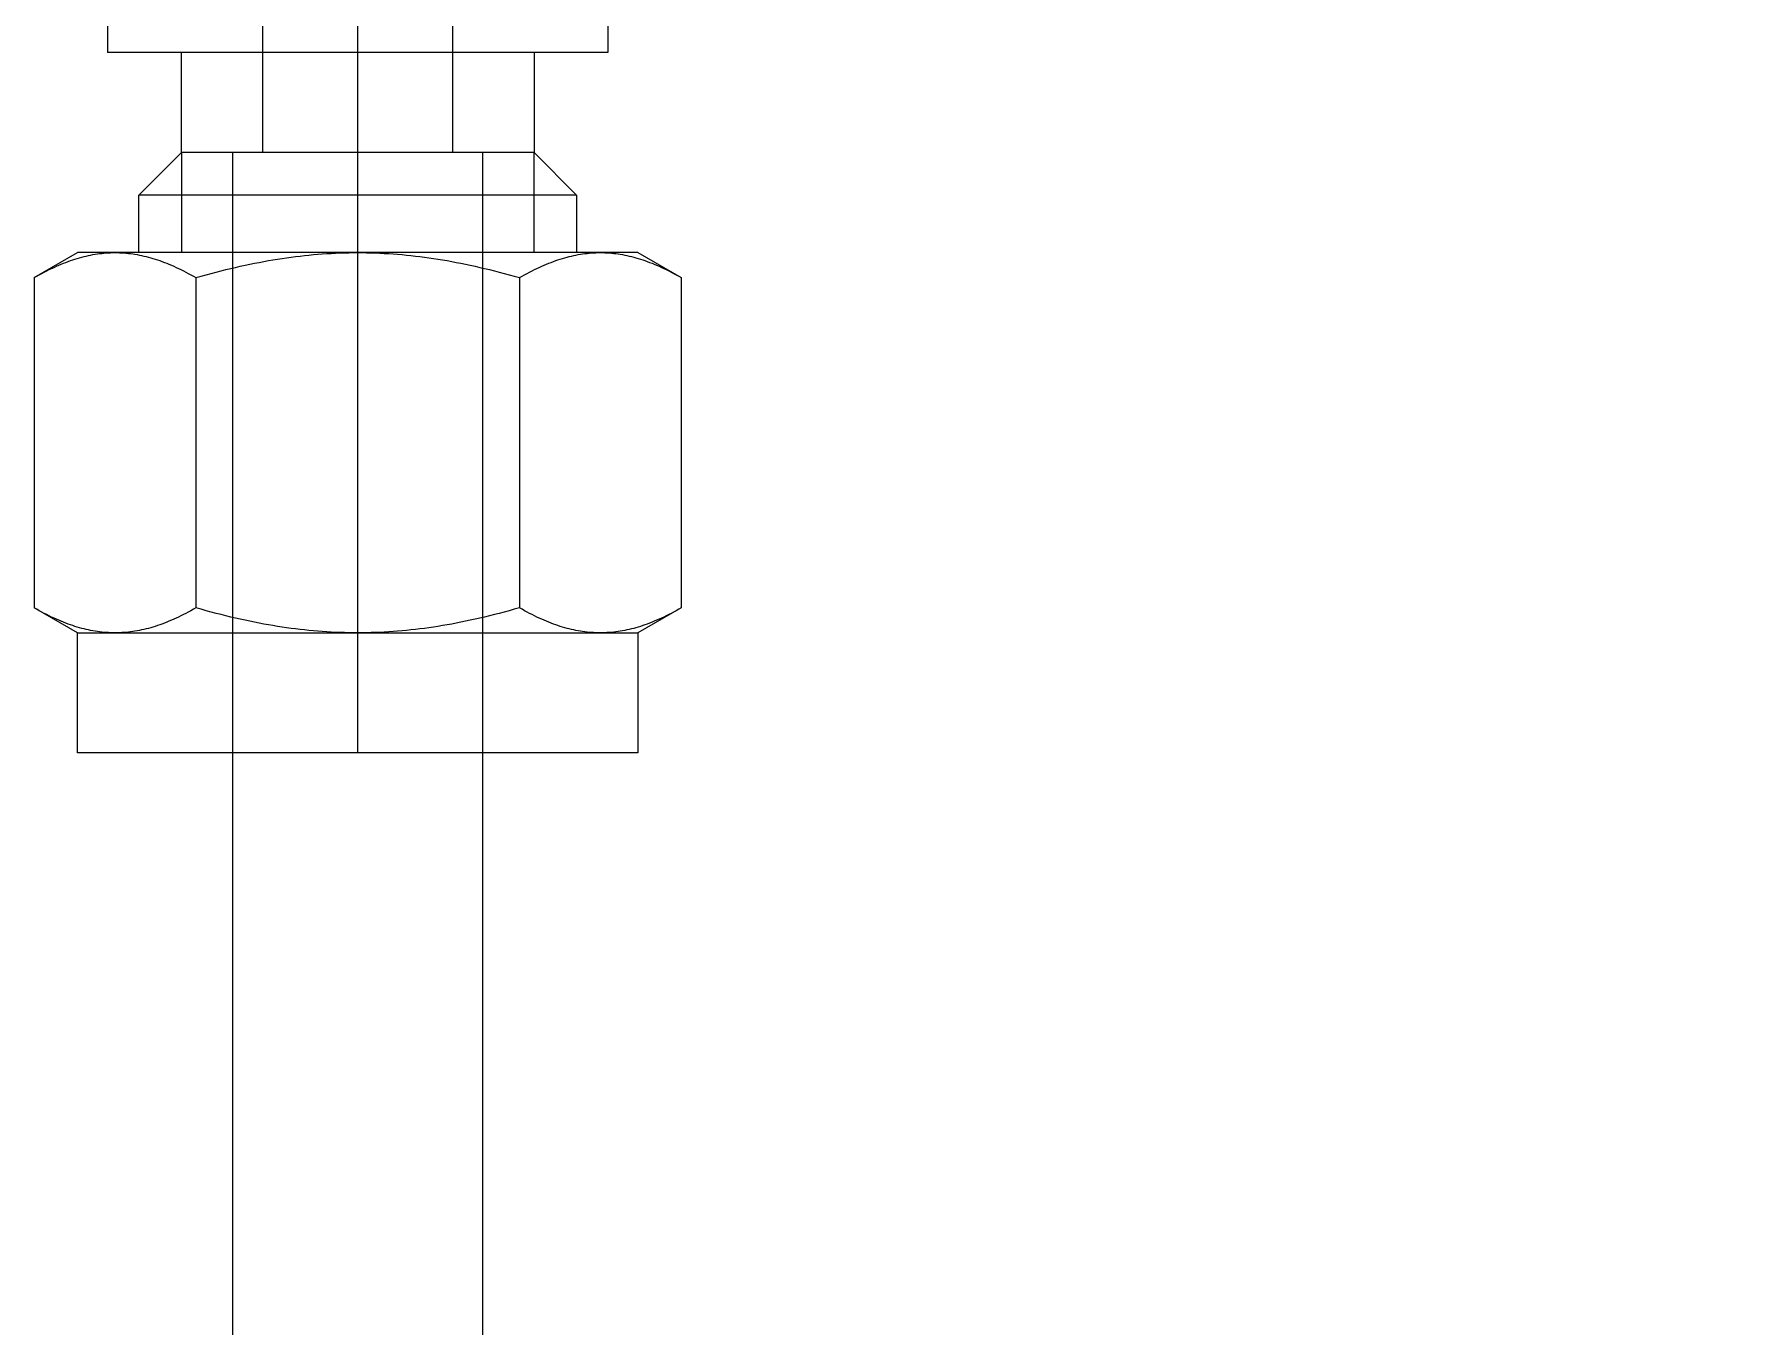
# Model space of a CAD drawing. Header units: inches. Extents: x 5.3 to 31.2, y 3.7 to 34.9.
# Drawn here: x 11.97 to 13.677, y 27.288 to 28.58 of the extents above; entities that cross this region are included whole.
import ezdxf

# ---------------------------------------------------------------- set-up
doc = ezdxf.new("R2010")
doc.units = ezdxf.units.IN
doc.header["$MEASUREMENT"] = 0
doc.linetypes.add('CENTER2', pattern=[28.575, 19.05, -3.175, 3.175, -3.175])
doc.linetypes.add('HIDDEN2', pattern=[4.7625, 3.175, -1.5875])
for name, color, linetype in [('.25 tubes', 170, 'Continuous'), ('TRDETAIL2', 7, 'Continuous'), ('TRDETAIL3', 7, 'Continuous'), ('TRMODEL1', 7, 'Continuous'), ('TRMODEL3', 7, 'Continuous')]:
    doc.layers.add(name, color=color, linetype=linetype)

# ---------------------------------------------------------------- blocks, each defined once
blk = doc.blocks.new('SS-400-3')
at = {"layer": 'TRDETAIL2', "color": 6, "linetype": 'HIDDEN2'}
for p, q in [((-0.095, -0.46), (-0.095, -0.095)), ((0.095, -0.095), (0.095, -0.46)), ((-0.125, -1.06), (-0.125, -0.46)), ((-0.125, -0.46), (0.125, -0.46)), ((0.125, -0.46), (0.125, -1.06))]:
    blk.add_line(p, q, dxfattribs=at)
at = {"layer": 'TRDETAIL3', "color": 4, "linetype": 'CENTER2'}
blk.add_line((0, -1.06), (0, 0), dxfattribs=at)
at = {"layer": 'TRMODEL1', "color": 7, "linetype": 'Continuous'}
for p, q in [((-0.25, -0.25), (-0.25, -0.36)), ((0.25, -0.25), (0.25, -0.36)), ((-0.25, -0.36), (0.25, -0.36)), ((-0.1762, -0.36), (-0.1762, -0.46)), ((0.1762, -0.46), (0.1762, -0.36)), ((-0.1762, -0.46), (-0.2188, -0.5025)), ((-0.1762, -0.46), (0.1762, -0.46)), ((0.2188, -0.5025), (0.1762, -0.46)), ((-0.2188, -0.5025), (0.2188, -0.5025)), ((-0.2188, -0.5025), (-0.2188, -0.56)), ((0.2188, -0.56), (0.2188, -0.5025)), ((-0.28, -0.56), (-0.3233, -0.585)), ((-0.28, -0.56), (-0.2425, -0.56)), ((-0.2691, -0.5629), (-0.2713, -0.5634)), ((-0.2669, -0.5624), (-0.2691, -0.5629)), ((-0.2646, -0.562), (-0.2669, -0.5624)), ((-0.2624, -0.5616), (-0.2646, -0.562)), ((-0.2602, -0.5613), (-0.2624, -0.5616)), ((-0.258, -0.561), (-0.2602, -0.5613)), ((-0.2558, -0.5607), (-0.258, -0.561)), ((-0.2536, -0.5605), (-0.2558, -0.5607)), ((-0.2514, -0.5603), (-0.2536, -0.5605)), ((-0.2491, -0.5602), (-0.2514, -0.5603)), ((-0.2469, -0.5601), (-0.2491, -0.5602)), ((-0.2447, -0.56), (-0.2469, -0.5601)), ((-0.2425, -0.56), (-0.2447, -0.56)), ((-0.2403, -0.56), (-0.2425, -0.56)), ((-0.2425, -0.56), (0, -0.56)), ((-0.238, -0.5601), (-0.2403, -0.56)), ((-0.2358, -0.5602), (-0.238, -0.5601)), ((-0.2336, -0.5603), (-0.2358, -0.5602)), ((-0.2314, -0.5605), (-0.2336, -0.5603)), ((-0.2292, -0.5607), (-0.2314, -0.5605)), ((-0.227, -0.561), (-0.2292, -0.5607)), ((-0.2248, -0.5613), (-0.227, -0.561)), ((-0.2226, -0.5616), (-0.2248, -0.5613)), ((-0.2203, -0.562), (-0.2226, -0.5616)), ((-0.2181, -0.5624), (-0.2203, -0.562)), ((-0.2159, -0.5629), (-0.2181, -0.5624)), ((-0.2137, -0.5634), (-0.2159, -0.5629)), ((-0.0532, -0.5629), (-0.0576, -0.5634)), ((-0.0487, -0.5624), (-0.0532, -0.5629)), ((-0.0443, -0.562), (-0.0487, -0.5624)), ((-0.0399, -0.5616), (-0.0443, -0.562)), ((-0.0354, -0.5613), (-0.0399, -0.5616)), ((-0.031, -0.561), (-0.0354, -0.5613)), ((-0.0266, -0.5607), (-0.031, -0.561)), ((-0.0222, -0.5605), (-0.0266, -0.5607)), ((-0.0177, -0.5603), (-0.0222, -0.5605)), ((-0.0133, -0.5602), (-0.0177, -0.5603)), ((-0.0089, -0.5601), (-0.0133, -0.5602)), ((-0.0044, -0.56), (-0.0089, -0.5601)), ((0, -0.56), (-0.0044, -0.56)), ((0, -0.56), (0.2425, -0.56)), ((0.0044, -0.56), (0, -0.56)), ((0.0089, -0.5601), (0.0044, -0.56)), ((0.0133, -0.5602), (0.0089, -0.5601)), ((0.0177, -0.5603), (0.0133, -0.5602)), ((0.0222, -0.5605), (0.0177, -0.5603)), ((0.0266, -0.5607), (0.0222, -0.5605)), ((0.031, -0.561), (0.0266, -0.5607)), ((0.0354, -0.5613), (0.031, -0.561)), ((0.0399, -0.5616), (0.0354, -0.5613)), ((0.0443, -0.562), (0.0399, -0.5616)), ((0.0487, -0.5624), (0.0443, -0.562)), ((0.0532, -0.5629), (0.0487, -0.5624)), ((0.0576, -0.5634), (0.0532, -0.5629)), ((0.2159, -0.5629), (0.2137, -0.5634)), ((0.2181, -0.5624), (0.2159, -0.5629)), ((0.2203, -0.562), (0.2181, -0.5624)), ((0.2226, -0.5616), (0.2203, -0.562)), ((0.2248, -0.5613), (0.2226, -0.5616)), ((0.227, -0.561), (0.2248, -0.5613)), ((0.2292, -0.5607), (0.227, -0.561)), ((0.2314, -0.5605), (0.2292, -0.5607)), ((0.2336, -0.5603), (0.2314, -0.5605)), ((0.2358, -0.5602), (0.2336, -0.5603)), ((0.238, -0.5601), (0.2358, -0.5602)), ((0.2403, -0.56), (0.238, -0.5601)), ((0.2425, -0.56), (0.2403, -0.56)), ((0.2447, -0.56), (0.2425, -0.56)), ((0.2425, -0.56), (0.28, -0.56)), ((0.2469, -0.5601), (0.2447, -0.56)), ((0.2491, -0.5602), (0.2469, -0.5601)), ((0.2514, -0.5603), (0.2491, -0.5602)), ((0.2536, -0.5605), (0.2514, -0.5603)), ((0.2558, -0.5607), (0.2536, -0.5605)), ((0.258, -0.561), (0.2558, -0.5607)), ((0.2602, -0.5613), (0.258, -0.561)), ((0.2624, -0.5616), (0.2602, -0.5613)), ((0.2646, -0.562), (0.2624, -0.5616)), ((0.2669, -0.5624), (0.2646, -0.562)), ((0.2691, -0.5629), (0.2669, -0.5624)), ((0.2713, -0.5634), (0.2691, -0.5629)), ((0.3233, -0.585), (0.28, -0.56)), ((-0.3132, -0.5795), (-0.3157, -0.5808)), ((-0.3108, -0.5782), (-0.3132, -0.5795)), ((-0.3083, -0.577), (-0.3108, -0.5782)), ((-0.3059, -0.5758), (-0.3083, -0.577)), ((-0.3035, -0.5747), (-0.3059, -0.5758)), ((-0.3011, -0.5736), (-0.3035, -0.5747)), ((-0.2987, -0.5726), (-0.3011, -0.5736)), ((-0.2964, -0.5716), (-0.2987, -0.5726)), ((-0.2941, -0.5706), (-0.2964, -0.5716)), ((-0.2917, -0.5697), (-0.2941, -0.5706)), ((-0.2894, -0.5688), (-0.2917, -0.5697)), ((-0.2871, -0.568), (-0.2894, -0.5688)), ((-0.2848, -0.5672), (-0.2871, -0.568)), ((-0.2826, -0.5665), (-0.2848, -0.5672)), ((-0.2803, -0.5658), (-0.2826, -0.5665)), ((-0.278, -0.5651), (-0.2803, -0.5658)), ((-0.2758, -0.5645), (-0.278, -0.5651)), ((-0.2735, -0.5639), (-0.2758, -0.5645)), ((-0.2713, -0.5634), (-0.2735, -0.5639)), ((-0.2114, -0.5639), (-0.2137, -0.5634)), ((-0.2092, -0.5645), (-0.2114, -0.5639)), ((-0.2069, -0.5651), (-0.2092, -0.5645)), ((-0.2047, -0.5658), (-0.2069, -0.5651)), ((-0.2024, -0.5665), (-0.2047, -0.5658)), ((-0.2001, -0.5672), (-0.2024, -0.5665)), ((-0.1979, -0.568), (-0.2001, -0.5672)), ((-0.1956, -0.5688), (-0.1979, -0.568)), ((-0.1932, -0.5697), (-0.1956, -0.5688)), ((-0.1909, -0.5706), (-0.1932, -0.5697)), ((-0.1886, -0.5716), (-0.1909, -0.5706)), ((-0.1862, -0.5726), (-0.1886, -0.5716)), ((-0.1839, -0.5736), (-0.1862, -0.5726)), ((-0.1815, -0.5747), (-0.1839, -0.5736)), ((-0.1791, -0.5758), (-0.1815, -0.5747)), ((-0.1766, -0.577), (-0.1791, -0.5758)), ((-0.1742, -0.5782), (-0.1766, -0.577)), ((-0.1717, -0.5795), (-0.1742, -0.5782)), ((-0.1693, -0.5808), (-0.1717, -0.5795)), ((-0.1415, -0.5795), (-0.1465, -0.5808)), ((-0.1366, -0.5782), (-0.1415, -0.5795)), ((-0.1317, -0.577), (-0.1366, -0.5782)), ((-0.1268, -0.5758), (-0.1317, -0.577)), ((-0.122, -0.5747), (-0.1268, -0.5758)), ((-0.1173, -0.5736), (-0.122, -0.5747)), ((-0.1125, -0.5726), (-0.1173, -0.5736)), ((-0.1078, -0.5716), (-0.1125, -0.5726)), ((-0.1031, -0.5706), (-0.1078, -0.5716)), ((-0.0985, -0.5697), (-0.1031, -0.5706)), ((-0.0939, -0.5688), (-0.0985, -0.5697)), ((-0.0893, -0.568), (-0.0939, -0.5688)), ((-0.0847, -0.5672), (-0.0893, -0.568)), ((-0.0801, -0.5665), (-0.0847, -0.5672)), ((-0.0756, -0.5658), (-0.0801, -0.5665)), ((-0.0711, -0.5651), (-0.0756, -0.5658)), ((-0.0666, -0.5645), (-0.0711, -0.5651)), ((-0.0621, -0.5639), (-0.0666, -0.5645)), ((-0.0576, -0.5634), (-0.0621, -0.5639)), ((0.0621, -0.5639), (0.0576, -0.5634)), ((0.0666, -0.5645), (0.0621, -0.5639)), ((0.0711, -0.5651), (0.0666, -0.5645)), ((0.0756, -0.5658), (0.0711, -0.5651)), ((0.0801, -0.5665), (0.0756, -0.5658)), ((0.0847, -0.5672), (0.0801, -0.5665)), ((0.0893, -0.568), (0.0847, -0.5672)), ((0.0939, -0.5688), (0.0893, -0.568)), ((0.0985, -0.5697), (0.0939, -0.5688)), ((0.1031, -0.5706), (0.0985, -0.5697)), ((0.1078, -0.5716), (0.1031, -0.5706)), ((0.1125, -0.5726), (0.1078, -0.5716)), ((0.1173, -0.5736), (0.1125, -0.5726)), ((0.122, -0.5747), (0.1173, -0.5736)), ((0.1268, -0.5758), (0.122, -0.5747)), ((0.1317, -0.577), (0.1268, -0.5758)), ((0.1366, -0.5782), (0.1317, -0.577)), ((0.1415, -0.5795), (0.1366, -0.5782)), ((0.1465, -0.5808), (0.1415, -0.5795)), ((0.1717, -0.5795), (0.1693, -0.5808)), ((0.1742, -0.5782), (0.1717, -0.5795)), ((0.1766, -0.577), (0.1742, -0.5782)), ((0.1791, -0.5758), (0.1766, -0.577)), ((0.1815, -0.5747), (0.1791, -0.5758)), ((0.1839, -0.5736), (0.1815, -0.5747)), ((0.1862, -0.5726), (0.1839, -0.5736)), ((0.1886, -0.5716), (0.1862, -0.5726)), ((0.1909, -0.5706), (0.1886, -0.5716)), ((0.1932, -0.5697), (0.1909, -0.5706)), ((0.1956, -0.5688), (0.1932, -0.5697)), ((0.1979, -0.568), (0.1956, -0.5688)), ((0.2001, -0.5672), (0.1979, -0.568)), ((0.2024, -0.5665), (0.2001, -0.5672)), ((0.2047, -0.5658), (0.2024, -0.5665)), ((0.2069, -0.5651), (0.2047, -0.5658)), ((0.2092, -0.5645), (0.2069, -0.5651)), ((0.2114, -0.5639), (0.2092, -0.5645)), ((0.2137, -0.5634), (0.2114, -0.5639)), ((0.2735, -0.5639), (0.2713, -0.5634)), ((0.2758, -0.5645), (0.2735, -0.5639)), ((0.278, -0.5651), (0.2758, -0.5645)), ((0.2803, -0.5658), (0.278, -0.5651)), ((0.2826, -0.5665), (0.2803, -0.5658)), ((0.2848, -0.5672), (0.2826, -0.5665)), ((0.2871, -0.568), (0.2848, -0.5672)), ((0.2894, -0.5688), (0.2871, -0.568)), ((0.2917, -0.5697), (0.2894, -0.5688)), ((0.2941, -0.5706), (0.2917, -0.5697)), ((0.2964, -0.5716), (0.2941, -0.5706)), ((0.2987, -0.5726), (0.2964, -0.5716)), ((0.3011, -0.5736), (0.2987, -0.5726)), ((0.3035, -0.5747), (0.3011, -0.5736)), ((0.3059, -0.5758), (0.3035, -0.5747)), ((0.3083, -0.577), (0.3059, -0.5758)), ((0.3108, -0.5782), (0.3083, -0.577)), ((0.3132, -0.5795), (0.3108, -0.5782)), ((0.3157, -0.5808), (0.3132, -0.5795)), ((-0.3208, -0.5836), (-0.3233, -0.585)), ((-0.3233, -0.585), (-0.3233, -0.915)), ((-0.3182, -0.5821), (-0.3208, -0.5836)), ((-0.3157, -0.5808), (-0.3182, -0.5821)), ((-0.1667, -0.5821), (-0.1693, -0.5808)), ((-0.1642, -0.5836), (-0.1667, -0.5821)), ((-0.1617, -0.585), (-0.1642, -0.5836)), ((-0.1565, -0.5836), (-0.1617, -0.585)), ((-0.1617, -0.585), (-0.1617, -0.915)), ((-0.1515, -0.5821), (-0.1565, -0.5836)), ((-0.1465, -0.5808), (-0.1515, -0.5821)), ((0.1515, -0.5821), (0.1465, -0.5808)), ((0.1565, -0.5836), (0.1515, -0.5821)), ((0.1617, -0.585), (0.1565, -0.5836)), ((0.1642, -0.5836), (0.1617, -0.585)), ((0.1617, -0.585), (0.1617, -0.915)), ((0.1667, -0.5821), (0.1642, -0.5836)), ((0.1693, -0.5808), (0.1667, -0.5821)), ((0.3182, -0.5821), (0.3157, -0.5808)), ((0.3208, -0.5836), (0.3182, -0.5821)), ((0.3233, -0.585), (0.3208, -0.5836)), ((0.3233, -0.585), (0.3233, -0.915)), ((-0.3233, -0.915), (-0.3208, -0.9164)), ((-0.3233, -0.915), (-0.28, -0.94)), ((-0.3208, -0.9164), (-0.3182, -0.9179)), ((-0.3182, -0.9179), (-0.3157, -0.9192)), ((-0.3157, -0.9192), (-0.3132, -0.9205)), ((-0.3132, -0.9205), (-0.3108, -0.9218)), ((-0.1742, -0.9218), (-0.1717, -0.9205)), ((-0.1717, -0.9205), (-0.1693, -0.9192)), ((-0.1693, -0.9192), (-0.1667, -0.9179)), ((-0.1667, -0.9179), (-0.1642, -0.9164)), ((-0.1642, -0.9164), (-0.1617, -0.915)), ((-0.1617, -0.915), (-0.1565, -0.9164)), ((-0.1565, -0.9164), (-0.1515, -0.9179)), ((-0.1515, -0.9179), (-0.1465, -0.9192)), ((-0.1465, -0.9192), (-0.1415, -0.9205)), ((-0.1415, -0.9205), (-0.1366, -0.9218)), ((0.1366, -0.9218), (0.1415, -0.9205)), ((0.1415, -0.9205), (0.1465, -0.9192)), ((0.1465, -0.9192), (0.1515, -0.9179)), ((0.1515, -0.9179), (0.1565, -0.9164)), ((0.1565, -0.9164), (0.1617, -0.915)), ((0.1617, -0.915), (0.1642, -0.9164)), ((0.1642, -0.9164), (0.1667, -0.9179)), ((0.1667, -0.9179), (0.1693, -0.9192)), ((0.1693, -0.9192), (0.1717, -0.9205)), ((0.1717, -0.9205), (0.1742, -0.9218)), ((0.28, -0.94), (0.3233, -0.915)), ((0.3108, -0.9218), (0.3132, -0.9205)), ((0.3132, -0.9205), (0.3157, -0.9192)), ((0.3157, -0.9192), (0.3182, -0.9179)), ((0.3182, -0.9179), (0.3208, -0.9164)), ((0.3208, -0.9164), (0.3233, -0.915)), ((-0.3108, -0.9218), (-0.3083, -0.923)), ((-0.3083, -0.923), (-0.3059, -0.9242)), ((-0.3059, -0.9242), (-0.3035, -0.9253)), ((-0.3035, -0.9253), (-0.3011, -0.9264)), ((-0.3011, -0.9264), (-0.2987, -0.9274)), ((-0.2987, -0.9274), (-0.2964, -0.9284)), ((-0.2964, -0.9284), (-0.2941, -0.9294)), ((-0.2941, -0.9294), (-0.2917, -0.9303)), ((-0.2917, -0.9303), (-0.2894, -0.9312)), ((-0.2894, -0.9312), (-0.2871, -0.932)), ((-0.2871, -0.932), (-0.2848, -0.9328)), ((-0.2848, -0.9328), (-0.2826, -0.9335)), ((-0.2826, -0.9335), (-0.2803, -0.9342)), ((-0.2803, -0.9342), (-0.278, -0.9349)), ((-0.278, -0.9349), (-0.2758, -0.9355)), ((-0.2758, -0.9355), (-0.2735, -0.9361)), ((-0.2735, -0.9361), (-0.2713, -0.9366)), ((-0.2713, -0.9366), (-0.2691, -0.9371)), ((-0.2691, -0.9371), (-0.2669, -0.9376)), ((-0.2669, -0.9376), (-0.2646, -0.938)), ((-0.2646, -0.938), (-0.2624, -0.9384)), ((-0.2624, -0.9384), (-0.2602, -0.9387)), ((-0.2248, -0.9387), (-0.2226, -0.9384)), ((-0.2226, -0.9384), (-0.2203, -0.938)), ((-0.2203, -0.938), (-0.2181, -0.9376)), ((-0.2181, -0.9376), (-0.2159, -0.9371)), ((-0.2159, -0.9371), (-0.2137, -0.9366)), ((-0.2137, -0.9366), (-0.2114, -0.9361)), ((-0.2114, -0.9361), (-0.2092, -0.9355)), ((-0.2092, -0.9355), (-0.2069, -0.9349)), ((-0.2069, -0.9349), (-0.2047, -0.9342)), ((-0.2047, -0.9342), (-0.2024, -0.9335)), ((-0.2024, -0.9335), (-0.2001, -0.9328)), ((-0.2001, -0.9328), (-0.1979, -0.932)), ((-0.1979, -0.932), (-0.1956, -0.9312)), ((-0.1956, -0.9312), (-0.1932, -0.9303)), ((-0.1932, -0.9303), (-0.1909, -0.9294)), ((-0.1909, -0.9294), (-0.1886, -0.9284)), ((-0.1886, -0.9284), (-0.1862, -0.9274)), ((-0.1862, -0.9274), (-0.1839, -0.9264)), ((-0.1839, -0.9264), (-0.1815, -0.9253)), ((-0.1815, -0.9253), (-0.1791, -0.9242)), ((-0.1791, -0.9242), (-0.1766, -0.923)), ((-0.1766, -0.923), (-0.1742, -0.9218)), ((-0.1366, -0.9218), (-0.1317, -0.923)), ((-0.1317, -0.923), (-0.1268, -0.9242)), ((-0.1268, -0.9242), (-0.122, -0.9253)), ((-0.122, -0.9253), (-0.1173, -0.9264)), ((-0.1173, -0.9264), (-0.1125, -0.9274)), ((-0.1125, -0.9274), (-0.1078, -0.9284)), ((-0.1078, -0.9284), (-0.1031, -0.9294)), ((-0.1031, -0.9294), (-0.0985, -0.9303)), ((-0.0985, -0.9303), (-0.0939, -0.9312)), ((-0.0939, -0.9312), (-0.0893, -0.932)), ((-0.0893, -0.932), (-0.0847, -0.9328)), ((-0.0847, -0.9328), (-0.0801, -0.9335)), ((-0.0801, -0.9335), (-0.0756, -0.9342)), ((-0.0756, -0.9342), (-0.0711, -0.9349)), ((-0.0711, -0.9349), (-0.0666, -0.9355)), ((-0.0666, -0.9355), (-0.0621, -0.9361)), ((-0.0621, -0.9361), (-0.0576, -0.9366)), ((-0.0576, -0.9366), (-0.0532, -0.9371)), ((-0.0532, -0.9371), (-0.0487, -0.9376)), ((-0.0487, -0.9376), (-0.0443, -0.938)), ((-0.0443, -0.938), (-0.0399, -0.9384)), ((-0.0399, -0.9384), (-0.0354, -0.9387)), ((0.0354, -0.9387), (0.0399, -0.9384)), ((0.0399, -0.9384), (0.0443, -0.938)), ((0.0443, -0.938), (0.0487, -0.9376)), ((0.0487, -0.9376), (0.0532, -0.9371)), ((0.0532, -0.9371), (0.0576, -0.9366)), ((0.0576, -0.9366), (0.0621, -0.9361)), ((0.0621, -0.9361), (0.0666, -0.9355)), ((0.0666, -0.9355), (0.0711, -0.9349)), ((0.0711, -0.9349), (0.0756, -0.9342)), ((0.0756, -0.9342), (0.0801, -0.9335)), ((0.0801, -0.9335), (0.0847, -0.9328)), ((0.0847, -0.9328), (0.0893, -0.932)), ((0.0893, -0.932), (0.0939, -0.9312)), ((0.0939, -0.9312), (0.0985, -0.9303)), ((0.0985, -0.9303), (0.1031, -0.9294)), ((0.1031, -0.9294), (0.1078, -0.9284)), ((0.1078, -0.9284), (0.1125, -0.9274)), ((0.1125, -0.9274), (0.1173, -0.9264)), ((0.1173, -0.9264), (0.122, -0.9253)), ((0.122, -0.9253), (0.1268, -0.9242)), ((0.1268, -0.9242), (0.1317, -0.923)), ((0.1317, -0.923), (0.1366, -0.9218)), ((0.1742, -0.9218), (0.1766, -0.923)), ((0.1766, -0.923), (0.1791, -0.9242)), ((0.1791, -0.9242), (0.1815, -0.9253)), ((0.1815, -0.9253), (0.1839, -0.9264)), ((0.1839, -0.9264), (0.1862, -0.9274)), ((0.1862, -0.9274), (0.1886, -0.9284)), ((0.1886, -0.9284), (0.1909, -0.9294)), ((0.1909, -0.9294), (0.1932, -0.9303)), ((0.1932, -0.9303), (0.1956, -0.9312)), ((0.1956, -0.9312), (0.1979, -0.932)), ((0.1979, -0.932), (0.2001, -0.9328)), ((0.2001, -0.9328), (0.2024, -0.9335)), ((0.2024, -0.9335), (0.2047, -0.9342)), ((0.2047, -0.9342), (0.2069, -0.9349)), ((0.2069, -0.9349), (0.2092, -0.9355)), ((0.2092, -0.9355), (0.2114, -0.9361)), ((0.2114, -0.9361), (0.2137, -0.9366)), ((0.2137, -0.9366), (0.2159, -0.9371)), ((0.2159, -0.9371), (0.2181, -0.9376)), ((0.2181, -0.9376), (0.2203, -0.938)), ((0.2203, -0.938), (0.2226, -0.9384)), ((0.2226, -0.9384), (0.2248, -0.9387)), ((0.2602, -0.9387), (0.2624, -0.9384)), ((0.2624, -0.9384), (0.2646, -0.938)), ((0.2646, -0.938), (0.2669, -0.9376)), ((0.2669, -0.9376), (0.2691, -0.9371)), ((0.2691, -0.9371), (0.2713, -0.9366)), ((0.2713, -0.9366), (0.2735, -0.9361)), ((0.2735, -0.9361), (0.2758, -0.9355)), ((0.2758, -0.9355), (0.278, -0.9349)), ((0.278, -0.9349), (0.2803, -0.9342)), ((0.2803, -0.9342), (0.2826, -0.9335)), ((0.2826, -0.9335), (0.2848, -0.9328)), ((0.2848, -0.9328), (0.2871, -0.932)), ((0.2871, -0.932), (0.2894, -0.9312)), ((0.2894, -0.9312), (0.2917, -0.9303)), ((0.2917, -0.9303), (0.2941, -0.9294)), ((0.2941, -0.9294), (0.2964, -0.9284)), ((0.2964, -0.9284), (0.2987, -0.9274)), ((0.2987, -0.9274), (0.3011, -0.9264)), ((0.3011, -0.9264), (0.3035, -0.9253)), ((0.3035, -0.9253), (0.3059, -0.9242)), ((0.3059, -0.9242), (0.3083, -0.923)), ((0.3083, -0.923), (0.3108, -0.9218)), ((-0.2425, -0.94), (-0.28, -0.94)), ((-0.28, -0.94), (-0.28, -1.06)), ((-0.2602, -0.9387), (-0.258, -0.939)), ((-0.258, -0.939), (-0.2558, -0.9393)), ((-0.2558, -0.9393), (-0.2536, -0.9395)), ((-0.2536, -0.9395), (-0.2514, -0.9397)), ((-0.2514, -0.9397), (-0.2491, -0.9398)), ((-0.2491, -0.9398), (-0.2469, -0.9399)), ((-0.2469, -0.9399), (-0.2447, -0.94)), ((-0.2447, -0.94), (-0.2425, -0.94)), ((-0.2425, -0.94), (-0.2403, -0.94)), ((0, -0.94), (-0.2425, -0.94)), ((-0.2403, -0.94), (-0.238, -0.9399)), ((-0.238, -0.9399), (-0.2358, -0.9398)), ((-0.2358, -0.9398), (-0.2336, -0.9397)), ((-0.2336, -0.9397), (-0.2314, -0.9395)), ((-0.2314, -0.9395), (-0.2292, -0.9393)), ((-0.2292, -0.9393), (-0.227, -0.939)), ((-0.227, -0.939), (-0.2248, -0.9387)), ((-0.0354, -0.9387), (-0.031, -0.939)), ((-0.031, -0.939), (-0.0266, -0.9393)), ((-0.0266, -0.9393), (-0.0222, -0.9395)), ((-0.0222, -0.9395), (-0.0177, -0.9397)), ((-0.0177, -0.9397), (-0.0133, -0.9398)), ((-0.0133, -0.9398), (-0.0089, -0.9399)), ((-0.0089, -0.9399), (-0.0044, -0.94)), ((-0.0044, -0.94), (0, -0.94)), ((0, -0.94), (0.0044, -0.94)), ((0.2425, -0.94), (0, -0.94)), ((0.0044, -0.94), (0.0089, -0.9399)), ((0.0089, -0.9399), (0.0133, -0.9398)), ((0.0133, -0.9398), (0.0177, -0.9397)), ((0.0177, -0.9397), (0.0222, -0.9395)), ((0.0222, -0.9395), (0.0266, -0.9393)), ((0.0266, -0.9393), (0.031, -0.939)), ((0.031, -0.939), (0.0354, -0.9387)), ((0.2248, -0.9387), (0.227, -0.939)), ((0.227, -0.939), (0.2292, -0.9393)), ((0.2292, -0.9393), (0.2314, -0.9395)), ((0.2314, -0.9395), (0.2336, -0.9397)), ((0.2336, -0.9397), (0.2358, -0.9398)), ((0.2358, -0.9398), (0.238, -0.9399)), ((0.238, -0.9399), (0.2403, -0.94)), ((0.2403, -0.94), (0.2425, -0.94)), ((0.2425, -0.94), (0.2447, -0.94)), ((0.28, -0.94), (0.2425, -0.94)), ((0.2447, -0.94), (0.2469, -0.9399)), ((0.2469, -0.9399), (0.2491, -0.9398)), ((0.2491, -0.9398), (0.2514, -0.9397)), ((0.2514, -0.9397), (0.2536, -0.9395)), ((0.2536, -0.9395), (0.2558, -0.9393)), ((0.2558, -0.9393), (0.258, -0.939)), ((0.258, -0.939), (0.2602, -0.9387)), ((0.28, -1.06), (0.28, -0.94)), ((-0.28, -1.06), (0.28, -1.06))]:
    blk.add_line(p, q, dxfattribs=at)
at = {"layer": 'TRMODEL3', "color": 1, "linetype": 'Continuous'}
for p, q in [((-0.1762, -0.56), (-0.1762, -0.46)), ((0.1762, -0.46), (0.1762, -0.56))]:
    blk.add_line(p, q, dxfattribs=at)

msp = doc.modelspace()

# ---------------------------------------------------------------- linework, layer by layer
at = {"layer": '.25 tubes'}
msp.add_lwpolyline([(12.1688, 28.4614), (12.1688, 26.8319, 0.414214), (12.9813, 26.0194), (16.0419, 26.0194), (16.0419, 26.2694), (12.9813, 26.2694, -0.414214), (12.4188, 26.8319), (12.4188, 28.4614)], format="xyb", close=True, dxfattribs=at)

# ---------------------------------------------------------------- block references
at = {"linetype": 'Continuous', "xscale": -1}
msp.add_blockref('SS-400-3', (12.2938, 28.9214), dxfattribs=at)

doc.saveas('drawing.dxf')
